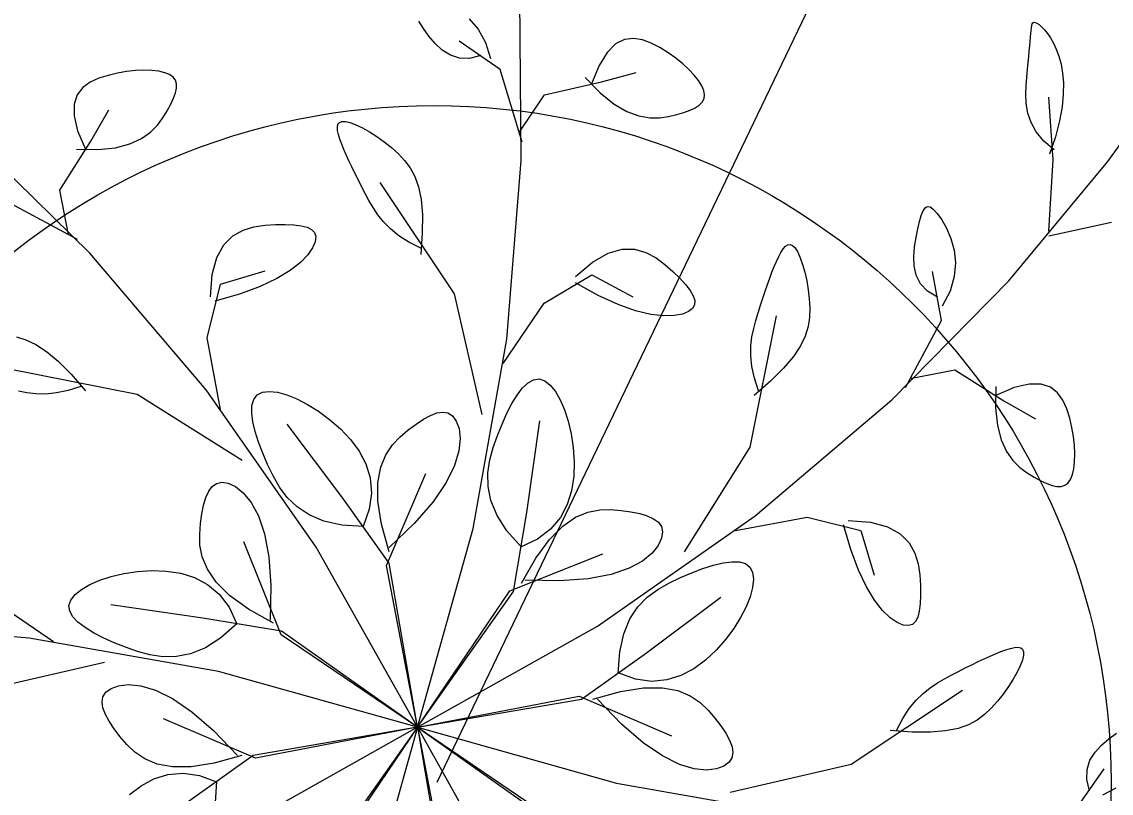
# Model space of a CAD drawing. Header units: centimetres. Extents: x -26724 to 60145, y -23645 to 6771.
# Drawn here: x -19243.65 to -19194.91, y 1989.62 to 2024.15 of the extents above; entities that cross this region are included whole.
import ezdxf

# ---------------------------------------------------------------- set-up
doc = ezdxf.new("R2010")
doc.units = ezdxf.units.CM
doc.linetypes.add('AUSGEZOGEN', pattern=[0])
doc.linetypes.add('PUNKT2_S9', pattern=[0.35, 0.15, -0.1, 0, -0.1])
for name, color, linetype, lineweight in [('4.KOTE', 88, 'Continuous', 15), ('Moebel', 252, 'PUNKT2_S9', 13), ('namjestaj', 150, 'Continuous', 5)]:
    doc.layers.add(name, color=color, linetype=linetype, lineweight=lineweight)
doc.styles.get("Standard").update_dxf_attribs({"font": 'calibri.ttf'})
doc.dimstyles.new('ja 1 50', dxfattribs={"dimtxt": 10, "dimasz": 5, "dimexe": 5, "dimexo": 5, "dimgap": 1, "dimtad": 1, "dimdec": 0, "dimtxsty": 'Standard', "dimblk": 'ARCHTICK', "dimcen": 2.5, "dimclrd": 256, "dimclrt": 7, "dimadec": 0, "dimazin": 0, "dimtfac": 1, "dimtdec": 0, "dimtix": 1, "dimtmove": 1, "dimatfit": 3, "dimldrblk": 'ARCHTICK', "dimfxl": 10, "dimfxlon": 1, "dimlwd": 0, "dimlwe": 9, "dimarcsym": 0})

# ---------------------------------------------------------------- blocks, each defined once
blk = doc.blocks.new('_ArchTick')
at = {"color": 0, "linetype": 'ByBlock', "const_width": 0.15}
blk.add_lwpolyline([(-0.5, -0.5), (0.5, 0.5)], dxfattribs=at)
blk = doc.blocks.new('*D1667')
at = {"layer": '4.KOTE', "color": 0, "lineweight": 9, "transparency": 16777216}
for p, q in [((-19295.073, 2201.177), (-19295.073, 2187.862)), ((-19200.073, 2182.862), (-19200.073, 2197.862))]:
    blk.add_line(p, q, dxfattribs=at)
at = {"layer": '4.KOTE', "lineweight": 0, "transparency": 16777216}
blk.add_line((-19200.073, 2192.862), (-19295.073, 2192.862), dxfattribs=at)
at = {"layer": 'Defpoints', "color": 0, "transparency": 16777216}
for p in [(-19295.073, 2213.889, 13.5), (-19295.073, 2192.862), (-19200.073, 0, 13.5)]:
    blk.add_point(p, dxfattribs=at)
at = {"layer": '4.KOTE', "lineweight": 0, "transparency": 16777216, "xscale": 5, "yscale": 5, "zscale": 5, "rotation": 180}
blk.add_blockref('_ArchTick', (-19295.073, 2192.862), dxfattribs=at)
at = {"layer": '4.KOTE', "lineweight": 0, "transparency": 16777216, "xscale": 5, "yscale": 5, "zscale": 5}
blk.add_blockref('_ArchTick', (-19200.073, 2192.862), dxfattribs=at)
at = {"layer": '4.KOTE', "color": 7, "transparency": 16777216, "insert": (-19247.573, 2198.985), "char_height": 10, "attachment_point": 5}
blk.add_mtext('95', dxfattribs=at)
blk = doc.blocks.new('ggggt')
at = {"layer": 'Moebel', "color": 91, "linetype": 'AUSGEZOGEN', "lineweight": 18, "transparency": 33554687}
for p, q in [((1571.64, 2017.939, 13.5), (1571.575, 2025.413, 13.5)), ((1567.27, 2023.848, 13.5), (1567.059, 2024.174, 13.5)), ((1569.32, 2024.29, 13.5), (1569.72, 2023.819, 13.5)), ((1594.48, 2023.981, 13.5), (1594.501, 2024.056, 13.5)), ((1594.501, 2024.056, 13.5), (1594.531, 2024.106, 13.5)), ((1594.531, 2024.106, 13.5), (1594.574, 2024.129, 13.5)), ((1594.574, 2024.129, 13.5), (1594.632, 2024.124, 13.5)), ((1594.632, 2024.124, 13.5), (1594.71, 2024.089, 13.5)), ((1594.71, 2024.089, 13.5), (1594.807, 2024.024, 13.5)), ((1594.807, 2024.024, 13.5), (1594.922, 2023.926, 13.5)), ((1567.513, 2023.507, 13.5), (1567.27, 2023.848, 13.5)), ((1569.72, 2023.819, 13.5), (1570.045, 2023.228, 13.5)), ((1594.429, 2023.463, 13.5), (1594.443, 2023.623, 13.5)), ((1594.443, 2023.623, 13.5), (1594.454, 2023.763, 13.5)), ((1594.454, 2023.763, 13.5), (1594.466, 2023.883, 13.5)), ((1594.466, 2023.883, 13.5), (1594.48, 2023.981, 13.5)), ((1594.922, 2023.926, 13.5), (1595.049, 2023.795, 13.5)), ((1595.049, 2023.795, 13.5), (1595.183, 2023.629, 13.5)), ((1595.183, 2023.629, 13.5), (1595.32, 2023.429, 13.5)), ((1567.794, 2023.178, 13.5), (1567.513, 2023.507, 13.5)), ((1568.113, 2022.887, 13.5), (1567.794, 2023.178, 13.5)), ((1570.7, 2022.019, 13.5), (1568.862, 2023.29, 13.5)), ((1570.045, 2023.228, 13.5), (1570.265, 2022.503, 13.5)), ((1575.867, 2023.158, 13.5), (1575.486, 2022.783, 13.5)), ((1576.262, 2023.355, 13.5), (1575.867, 2023.158, 13.5)), ((1576.663, 2023.406, 13.5), (1576.262, 2023.355, 13.5)), ((1577.066, 2023.341, 13.5), (1576.663, 2023.406, 13.5)), ((1577.462, 2023.193, 13.5), (1577.066, 2023.341, 13.5)), ((1577.846, 2022.993, 13.5), (1577.462, 2023.193, 13.5)), ((1594.37, 2022.855, 13.5), (1594.392, 2023.081, 13.5)), ((1594.392, 2023.081, 13.5), (1594.412, 2023.283, 13.5)), ((1594.412, 2023.283, 13.5), (1594.429, 2023.463, 13.5)), ((1595.32, 2023.429, 13.5), (1595.453, 2023.192, 13.5)), ((1595.453, 2023.192, 13.5), (1595.58, 2022.919, 13.5)), ((1597.891, 2017.891, 13.5), (1601.589, 2023.089, 13.5)), ((1568.475, 2022.661, 13.5), (1568.113, 2022.887, 13.5)), ((1568.882, 2022.528, 13.5), (1568.475, 2022.661, 13.5)), ((1569.84, 2022.644, 13.5), (1569.336, 2022.513, 13.5)), ((1575.486, 2022.783, 13.5), (1575.125, 2022.199, 13.5)), ((1578.211, 2022.767, 13.5), (1577.846, 2022.993, 13.5)), ((1578.553, 2022.526, 13.5), (1578.211, 2022.767, 13.5)), ((1594.318, 2022.323, 13.5), (1594.345, 2022.603, 13.5)), ((1594.345, 2022.603, 13.5), (1594.37, 2022.855, 13.5)), ((1595.58, 2022.919, 13.5), (1595.694, 2022.607, 13.5)), ((1595.694, 2022.607, 13.5), (1595.791, 2022.255, 13.5)), ((1569.336, 2022.513, 13.5), (1568.882, 2022.528, 13.5)), ((1575.125, 2022.199, 13.5), (1574.791, 2021.375, 13.5)), ((1578.865, 2022.275, 13.5), (1578.553, 2022.526, 13.5)), ((1579.143, 2022.02, 13.5), (1578.865, 2022.275, 13.5)), ((1594.29, 2022.014, 13.5), (1594.318, 2022.323, 13.5)), ((1595.791, 2022.255, 13.5), (1595.861, 2021.859, 13.5)), ((1552.747, 2021.623, 13.5), (1552.362, 2021.447, 13.5)), ((1553.16, 2021.752, 13.5), (1552.747, 2021.623, 13.5)), ((1553.579, 2021.851, 13.5), (1553.16, 2021.752, 13.5)), ((1553.991, 2021.922, 13.5), (1553.579, 2021.851, 13.5)), ((1554.389, 2021.965, 13.5), (1553.991, 2021.922, 13.5)), ((1554.766, 2021.982, 13.5), (1554.389, 2021.965, 13.5)), ((1555.114, 2021.972, 13.5), (1554.766, 2021.982, 13.5)), ((1555.426, 2021.935, 13.5), (1555.114, 2021.972, 13.5)), ((1555.693, 2021.873, 13.5), (1555.426, 2021.935, 13.5)), ((1555.909, 2021.786, 13.5), (1555.693, 2021.873, 13.5)), ((1556.067, 2021.673, 13.5), (1555.909, 2021.786, 13.5)), ((1556.17, 2021.535, 13.5), (1556.067, 2021.673, 13.5)), ((1571.688, 2018.766, 13.5), (1570.7, 2022.019, 13.5)), ((1574.508, 2021.658, 13.5), (1575.174, 2020.967, 13.5)), ((1575.227, 2021.457, 13.5), (1576.784, 2021.883, 13.5)), ((1579.382, 2021.766, 13.5), (1579.143, 2022.02, 13.5)), ((1579.577, 2021.52, 13.5), (1579.382, 2021.766, 13.5)), ((1594.23, 2021.303, 13.5), (1594.259, 2021.674, 13.5)), ((1594.259, 2021.674, 13.5), (1594.29, 2022.014, 13.5)), ((1595.861, 2021.859, 13.5), (1595.898, 2021.412, 13.5)), ((1552.032, 2021.208, 13.5), (1551.784, 2020.889, 13.5)), ((1552.362, 2021.447, 13.5), (1552.032, 2021.208, 13.5)), ((1556.22, 2021.372, 13.5), (1556.17, 2021.535, 13.5)), ((1556.178, 2020.968, 13.5), (1556.221, 2021.183, 13.5)), ((1556.221, 2021.183, 13.5), (1556.22, 2021.372, 13.5)), ((1572.68, 2020.889, 13.5), (1575.227, 2021.457, 13.5)), ((1579.722, 2021.287, 13.5), (1579.577, 2021.52, 13.5)), ((1579.813, 2021.073, 13.5), (1579.722, 2021.287, 13.5)), ((1594.217, 2020.906, 13.5), (1594.23, 2021.303, 13.5)), ((1595.898, 2021.412, 13.5), (1595.892, 2020.91, 13.5)), ((1551.784, 2020.889, 13.5), (1551.644, 2020.47, 13.5)), ((1555.968, 2020.46, 13.5), (1556.092, 2020.727, 13.5)), ((1556.092, 2020.727, 13.5), (1556.178, 2020.968, 13.5)), ((1571.547, 2019.19, 13.5), (1572.68, 2020.889, 13.5)), ((1575.174, 2020.967, 13.5), (1575.795, 2020.469, 13.5)), ((1579.74, 2020.56, 13.5), (1579.82, 2020.711, 13.5)), ((1579.845, 2020.881, 13.5), (1579.813, 2021.073, 13.5)), ((1579.82, 2020.711, 13.5), (1579.845, 2020.881, 13.5)), ((1594.238, 2020.492, 13.5), (1594.217, 2020.906, 13.5)), ((1595.443, 2017.975, 13.5), (1595.243, 2020.774, 13.5)), ((1595.892, 2020.91, 13.5), (1595.836, 2020.345, 13.5)), ((1551.644, 2020.47, 13.5), (1551.64, 2019.936, 13.5)), ((1552.395, 2018.814, 13.5), (1553.194, 2020.216, 13.5)), ((1555.615, 2019.85, 13.5), (1555.809, 2020.167, 13.5)), ((1555.809, 2020.167, 13.5), (1555.968, 2020.46, 13.5)), ((1575.795, 2020.469, 13.5), (1576.37, 2020.135, 13.5)), ((1576.37, 2020.135, 13.5), (1576.901, 2019.94, 13.5)), ((1578.917, 2020.094, 13.5), (1579.194, 2020.195, 13.5)), ((1579.194, 2020.195, 13.5), (1579.425, 2020.305, 13.5)), ((1579.425, 2020.305, 13.5), (1579.608, 2020.426, 13.5)), ((1579.608, 2020.426, 13.5), (1579.74, 2020.56, 13.5)), ((1594.311, 2020.068, 13.5), (1594.238, 2020.492, 13.5)), ((1595.836, 2020.345, 13.5), (1595.72, 2019.714, 13.5)), ((1551.64, 2019.936, 13.5), (1551.798, 2019.268, 13.5)), ((1555.371, 2019.525, 13.5), (1555.615, 2019.85, 13.5)), ((1563.446, 2019.563, 13.5), (1563.51, 2019.649, 13.5)), ((1563.51, 2019.649, 13.5), (1563.619, 2019.693, 13.5)), ((1563.619, 2019.693, 13.5), (1563.778, 2019.691, 13.5)), ((1563.778, 2019.691, 13.5), (1563.99, 2019.64, 13.5)), ((1563.99, 2019.64, 13.5), (1564.246, 2019.543, 13.5)), ((1576.901, 2019.94, 13.5), (1577.389, 2019.855, 13.5)), ((1577.389, 2019.855, 13.5), (1577.834, 2019.855, 13.5)), ((1577.834, 2019.855, 13.5), (1578.237, 2019.912, 13.5)), ((1578.237, 2019.912, 13.5), (1578.598, 2019.999, 13.5)), ((1578.598, 2019.999, 13.5), (1578.917, 2020.094, 13.5)), ((1594.454, 2019.642, 13.5), (1594.311, 2020.068, 13.5)), ((1594.684, 2019.221, 13.5), (1594.454, 2019.642, 13.5)), ((1595.72, 2019.714, 13.5), (1595.537, 2019.009, 13.5)), ((1551.798, 2019.268, 13.5), (1552.144, 2018.448, 13.5)), ((1554.651, 2018.926, 13.5), (1555.056, 2019.211, 13.5)), ((1555.056, 2019.211, 13.5), (1555.371, 2019.525, 13.5)), ((1563.421, 2019.44, 13.5), (1563.446, 2019.563, 13.5)), ((1563.431, 2019.286, 13.5), (1563.421, 2019.44, 13.5)), ((1563.469, 2019.104, 13.5), (1563.431, 2019.286, 13.5)), ((1564.246, 2019.543, 13.5), (1564.537, 2019.404, 13.5)), ((1564.537, 2019.404, 13.5), (1564.852, 2019.228, 13.5)), ((1564.852, 2019.228, 13.5), (1565.181, 2019.019, 13.5)), ((1595.019, 2018.813, 13.5), (1594.684, 2019.221, 13.5)), ((1552.346, 2013.79, 13.5), (1547.015, 2019.03, 13.5)), ((1550.995, 2016.612, 13.5), (1552.395, 2018.814, 13.5)), ((1553.495, 2018.517, 13.5), (1554.137, 2018.688, 13.5)), ((1554.137, 2018.688, 13.5), (1554.651, 2018.926, 13.5)), ((1563.531, 2018.9, 13.5), (1563.469, 2019.104, 13.5)), ((1563.612, 2018.677, 13.5), (1563.531, 2018.9, 13.5)), ((1563.707, 2018.441, 13.5), (1563.612, 2018.677, 13.5)), ((1565.181, 2019.019, 13.5), (1565.513, 2018.783, 13.5)), ((1565.513, 2018.783, 13.5), (1565.838, 2018.522, 13.5)), ((1595.477, 2018.426, 13.5), (1595.019, 2018.813, 13.5)), ((1595.537, 2019.009, 13.5), (1595.277, 2018.226, 13.5)), ((1551.744, 2018.448, 13.5), (1552.704, 2018.431, 13.5)), ((1552.704, 2018.431, 13.5), (1553.495, 2018.517, 13.5)), ((1563.814, 2018.192, 13.5), (1563.707, 2018.441, 13.5)), ((1563.932, 2017.931, 13.5), (1563.814, 2018.192, 13.5)), ((1565.838, 2018.522, 13.5), (1566.146, 2018.243, 13.5)), ((1566.146, 2018.243, 13.5), (1566.428, 2017.945, 13.5)), ((1564.061, 2017.659, 13.5), (1563.932, 2017.931, 13.5)), ((1566.428, 2017.945, 13.5), (1566.676, 2017.613, 13.5)), ((1570.993, 2009.943, 13.5), (1571.64, 2017.939, 13.5)), ((1593.455, 2012.56, 13.5), (1597.891, 2017.891, 13.5)), ((1595.243, 2014.777, 13.5), (1595.443, 2017.975, 13.5)), ((1564.199, 2017.377, 13.5), (1564.061, 2017.659, 13.5)), ((1564.345, 2017.085, 13.5), (1564.199, 2017.377, 13.5)), ((1566.676, 2017.613, 13.5), (1566.884, 2017.224, 13.5)), ((1566.884, 2017.224, 13.5), (1567.049, 2016.76, 13.5)), ((1564.499, 2016.783, 13.5), (1564.345, 2017.085, 13.5)), ((1564.659, 2016.473, 13.5), (1564.499, 2016.783, 13.5)), ((1568.658, 2011.972, 13.5), (1565.338, 2016.956, 13.5)), ((1567.049, 2016.76, 13.5), (1567.162, 2016.199, 13.5)), ((1551.395, 2014.609, 13.5), (1550.995, 2016.612, 13.5)), ((1564.827, 2016.156, 13.5), (1564.659, 2016.473, 13.5)), ((1551.795, 2014.409, 13.5), (1548.796, 2016.011, 13.5)), ((1565.013, 2015.835, 13.5), (1564.827, 2016.156, 13.5)), ((1565.227, 2015.513, 13.5), (1565.013, 2015.835, 13.5)), ((1567.162, 2016.199, 13.5), (1567.22, 2015.52, 13.5)), ((1589.62, 2015.687, 13.5), (1589.708, 2015.827, 13.5)), ((1589.708, 2015.827, 13.5), (1589.809, 2015.891, 13.5)), ((1589.809, 2015.891, 13.5), (1589.931, 2015.875, 13.5)), ((1589.931, 2015.875, 13.5), (1590.077, 2015.772, 13.5)), ((1590.077, 2015.772, 13.5), (1590.254, 2015.577, 13.5)), ((1565.482, 2015.194, 13.5), (1565.227, 2015.513, 13.5)), ((1567.22, 2015.52, 13.5), (1567.216, 2014.704, 13.5)), ((1589.465, 2015.207, 13.5), (1589.541, 2015.478, 13.5)), ((1589.541, 2015.478, 13.5), (1589.62, 2015.687, 13.5)), ((1590.254, 2015.577, 13.5), (1590.461, 2015.286, 13.5)), ((1590.461, 2015.286, 13.5), (1590.675, 2014.908, 13.5)), ((1558.743, 2014.573, 13.5), (1559.2, 2014.83, 13.5)), ((1559.2, 2014.83, 13.5), (1559.688, 2014.98, 13.5)), ((1559.688, 2014.98, 13.5), (1560.182, 2015.052, 13.5)), ((1560.182, 2015.052, 13.5), (1560.657, 2015.077, 13.5)), ((1560.657, 2015.077, 13.5), (1561.089, 2015.081, 13.5)), ((1561.089, 2015.081, 13.5), (1561.472, 2015.065, 13.5)), ((1561.472, 2015.065, 13.5), (1561.798, 2015.025, 13.5)), ((1561.798, 2015.025, 13.5), (1562.065, 2014.956, 13.5)), ((1562.065, 2014.956, 13.5), (1562.265, 2014.855, 13.5)), ((1562.265, 2014.855, 13.5), (1562.395, 2014.716, 13.5)), ((1565.79, 2014.88, 13.5), (1565.482, 2015.194, 13.5)), ((1566.162, 2014.576, 13.5), (1565.79, 2014.88, 13.5)), ((1589.305, 2014.498, 13.5), (1589.386, 2014.877, 13.5)), ((1589.386, 2014.877, 13.5), (1589.465, 2015.207, 13.5)), ((1590.675, 2014.908, 13.5), (1590.867, 2014.453, 13.5)), ((1595.243, 2014.577, 13.5), (1598.046, 2015.177, 13.5)), ((1558.343, 2014.175, 13.5), (1558.743, 2014.573, 13.5)), ((1562.423, 2014.31, 13.5), (1562.309, 2014.036, 13.5)), ((1562.395, 2014.716, 13.5), (1562.449, 2014.536, 13.5)), ((1562.449, 2014.536, 13.5), (1562.423, 2014.31, 13.5)), ((1566.609, 2014.286, 13.5), (1566.162, 2014.576, 13.5)), ((1567.145, 2014.012, 13.5), (1566.609, 2014.286, 13.5)), ((1567.216, 2014.704, 13.5), (1567.145, 2013.729, 13.5)), ((1589.236, 2014.085, 13.5), (1589.305, 2014.498, 13.5)), ((1590.867, 2014.453, 13.5), (1591.007, 2013.934, 13.5)), ((1557.543, 2007.679, 13.5), (1552.346, 2013.79, 13.5)), ((1558.026, 2013.608, 13.5), (1558.343, 2014.175, 13.5)), ((1562.309, 2014.036, 13.5), (1562.095, 2013.724, 13.5)), ((1574.837, 2013.398, 13.5), (1575.528, 2013.793, 13.5)), ((1575.528, 2013.793, 13.5), (1576.153, 2013.97, 13.5)), ((1576.153, 2013.97, 13.5), (1576.717, 2013.968, 13.5)), ((1576.717, 2013.968, 13.5), (1577.222, 2013.827, 13.5)), ((1577.222, 2013.827, 13.5), (1577.673, 2013.588, 13.5)), ((1583.162, 2013.642, 13.5), (1583.263, 2013.831, 13.5)), ((1583.263, 2013.831, 13.5), (1583.364, 2013.987, 13.5)), ((1583.364, 2013.987, 13.5), (1583.467, 2014.103, 13.5)), ((1583.467, 2014.103, 13.5), (1583.571, 2014.172, 13.5)), ((1583.571, 2014.172, 13.5), (1583.677, 2014.187, 13.5)), ((1583.677, 2014.187, 13.5), (1583.785, 2014.141, 13.5)), ((1583.785, 2014.141, 13.5), (1583.896, 2014.028, 13.5)), ((1583.896, 2014.028, 13.5), (1584.01, 2013.842, 13.5)), ((1584.01, 2013.842, 13.5), (1584.122, 2013.592, 13.5)), ((1589.201, 2013.653, 13.5), (1589.236, 2014.085, 13.5)), ((1591.007, 2013.934, 13.5), (1591.067, 2013.361, 13.5)), ((1557.817, 2012.84, 13.5), (1558.026, 2013.608, 13.5)), ((1561.768, 2013.383, 13.5), (1561.313, 2013.025, 13.5)), ((1562.095, 2013.724, 13.5), (1561.768, 2013.383, 13.5)), ((1574.076, 2012.744, 13.5), (1574.837, 2013.398, 13.5)), ((1577.673, 2013.588, 13.5), (1578.073, 2013.289, 13.5)), ((1578.073, 2013.289, 13.5), (1578.427, 2012.972, 13.5)), ((1582.962, 2013.194, 13.5), (1583.062, 2013.428, 13.5)), ((1583.062, 2013.428, 13.5), (1583.162, 2013.642, 13.5)), ((1584.122, 2013.592, 13.5), (1584.23, 2013.288, 13.5)), ((1584.23, 2013.288, 13.5), (1584.328, 2012.941, 13.5)), ((1589.222, 2013.222, 13.5), (1589.201, 2013.653, 13.5)), ((1591.067, 2013.361, 13.5), (1591.017, 2012.745, 13.5)), ((1557.742, 2011.84, 13.5), (1557.817, 2012.84, 13.5)), ((1558.192, 2012.406, 13.5), (1560.191, 2013.007, 13.5)), ((1561.313, 2013.025, 13.5), (1560.717, 2012.661, 13.5)), ((1572.672, 2011.551, 13.5), (1574.795, 2012.826, 13.5)), ((1574.795, 2012.826, 13.5), (1576.633, 2011.838, 13.5)), ((1578.427, 2012.972, 13.5), (1578.735, 2012.669, 13.5)), ((1582.761, 2012.674, 13.5), (1582.861, 2012.942, 13.5)), ((1582.861, 2012.942, 13.5), (1582.962, 2013.194, 13.5)), ((1584.328, 2012.941, 13.5), (1584.413, 2012.561, 13.5)), ((1589.318, 2012.806, 13.5), (1589.222, 2013.222, 13.5)), ((1589.511, 2012.424, 13.5), (1589.318, 2012.806, 13.5)), ((1590.437, 2010.779, 13.5), (1590.036, 2012.978, 13.5)), ((1557.592, 2010.004, 13.5), (1558.192, 2012.406, 13.5)), ((1560.717, 2012.661, 13.5), (1559.965, 2012.301, 13.5)), ((1575.08, 2011.906, 13.5), (1574.076, 2012.461, 13.5)), ((1578.735, 2012.669, 13.5), (1578.994, 2012.387, 13.5)), ((1578.994, 2012.387, 13.5), (1579.197, 2012.128, 13.5)), ((1582.557, 2012.094, 13.5), (1582.659, 2012.391, 13.5)), ((1582.659, 2012.391, 13.5), (1582.761, 2012.674, 13.5)), ((1584.413, 2012.561, 13.5), (1584.481, 2012.158, 13.5)), ((1588.216, 2007.229, 13.5), (1593.455, 2012.56, 13.5)), ((1589.821, 2012.093, 13.5), (1589.511, 2012.424, 13.5)), ((1591.017, 2012.745, 13.5), (1590.828, 2012.097, 13.5)), ((1559.045, 2011.957, 13.5), (1557.942, 2011.64, 13.5)), ((1559.965, 2012.301, 13.5), (1559.045, 2011.957, 13.5)), ((1569.9, 2006.571, 13.5), (1568.658, 2011.972, 13.5)), ((1575.974, 2011.498, 13.5), (1575.08, 2011.906, 13.5)), ((1579.197, 2012.128, 13.5), (1579.337, 2011.891, 13.5)), ((1579.337, 2011.891, 13.5), (1579.407, 2011.677, 13.5)), ((1582.454, 2011.783, 13.5), (1582.557, 2012.094, 13.5)), ((1584.481, 2012.158, 13.5), (1584.527, 2011.744, 13.5)), ((1590.271, 2011.829, 13.5), (1589.821, 2012.093, 13.5)), ((1590.828, 2012.097, 13.5), (1590.471, 2011.429, 13.5)), ((1570.83, 2008.862, 13.5), (1572.672, 2011.551, 13.5)), ((1576.76, 2011.221, 13.5), (1575.974, 2011.498, 13.5)), ((1579.4, 2011.487, 13.5), (1579.311, 2011.322, 13.5)), ((1579.407, 2011.677, 13.5), (1579.4, 2011.487, 13.5)), ((1582.244, 2011.129, 13.5), (1582.35, 2011.461, 13.5)), ((1582.35, 2011.461, 13.5), (1582.454, 2011.783, 13.5)), ((1584.527, 2011.744, 13.5), (1584.547, 2011.329, 13.5)), ((1577.439, 2011.057, 13.5), (1576.76, 2011.221, 13.5)), ((1578.014, 2010.988, 13.5), (1577.439, 2011.057, 13.5)), ((1578.486, 2010.998, 13.5), (1578.014, 2010.988, 13.5)), ((1578.859, 2011.068, 13.5), (1578.486, 2010.998, 13.5)), ((1579.133, 2011.181, 13.5), (1578.859, 2011.068, 13.5)), ((1579.311, 2011.322, 13.5), (1579.133, 2011.181, 13.5)), ((1581.889, 2005.119, 13.5), (1583.065, 2010.991, 13.5)), ((1582.139, 2010.786, 13.5), (1582.244, 2011.129, 13.5)), ((1584.535, 2010.92, 13.5), (1584.475, 2010.509, 13.5)), ((1584.547, 2011.329, 13.5), (1584.535, 2010.92, 13.5)), ((1581.966, 2010.048, 13.5), (1582.043, 2010.428, 13.5)), ((1582.043, 2010.428, 13.5), (1582.139, 2010.786, 13.5)), ((1584.475, 2010.509, 13.5), (1584.348, 2010.087, 13.5)), ((1588.835, 2007.78, 13.5), (1590.437, 2010.779, 13.5)), ((1549.066, 2010.049, 13.5), (1549.488, 2009.923, 13.5)), ((1549.488, 2009.923, 13.5), (1549.933, 2009.71, 13.5)), ((1558.192, 2006.8, 13.5), (1557.592, 2010.004, 13.5)), ((1569.494, 2001.472, 13.5), (1570.993, 2009.943, 13.5)), ((1581.921, 2009.642, 13.5), (1581.966, 2010.048, 13.5)), ((1584.348, 2010.087, 13.5), (1584.136, 2009.642, 13.5)), ((1549.933, 2009.71, 13.5), (1550.41, 2009.394, 13.5)), ((1550.41, 2009.394, 13.5), (1550.931, 2008.955, 13.5)), ((1581.917, 2009.203, 13.5), (1581.921, 2009.642, 13.5)), ((1584.136, 2009.642, 13.5), (1583.82, 2009.165, 13.5)), ((1550.931, 2008.955, 13.5), (1551.505, 2008.375, 13.5)), ((1581.965, 2008.725, 13.5), (1581.917, 2009.203, 13.5)), ((1583.82, 2009.165, 13.5), (1583.381, 2008.644, 13.5)), ((1554.456, 2007.463, 13.5), (1548.584, 2008.639, 13.5)), ((1582.076, 2008.203, 13.5), (1581.965, 2008.725, 13.5)), ((1583.381, 2008.644, 13.5), (1582.801, 2008.07, 13.5)), ((1589.035, 2008.18, 13.5), (1591.038, 2008.58, 13.5)), ((1591.038, 2008.58, 13.5), (1593.24, 2007.18, 13.5)), ((1551.505, 2008.375, 13.5), (1552.144, 2007.635, 13.5)), ((1571.705, 2007.761, 13.5), (1571.95, 2007.993, 13.5)), ((1571.95, 2007.993, 13.5), (1572.199, 2008.131, 13.5)), ((1572.199, 2008.131, 13.5), (1572.449, 2008.164, 13.5)), ((1572.449, 2008.164, 13.5), (1572.698, 2008.081, 13.5)), ((1572.698, 2008.081, 13.5), (1572.942, 2007.891, 13.5)), ((1582.801, 2008.07, 13.5), (1582.061, 2007.431, 13.5)), ((1582.261, 2007.631, 13.5), (1582.076, 2008.203, 13.5)), ((1594.362, 2007.935, 13.5), (1593.694, 2007.777, 13.5)), ((1594.896, 2007.931, 13.5), (1594.362, 2007.935, 13.5)), ((1595.315, 2007.791, 13.5), (1594.896, 2007.931, 13.5)), ((1549.527, 2007.541, 13.5), (1549.147, 2007.617, 13.5)), ((1549.933, 2007.495, 13.5), (1549.527, 2007.541, 13.5)), ((1550.372, 2007.491, 13.5), (1549.933, 2007.495, 13.5)), ((1550.85, 2007.539, 13.5), (1550.372, 2007.491, 13.5)), ((1551.372, 2007.65, 13.5), (1550.85, 2007.539, 13.5)), ((1551.944, 2007.835, 13.5), (1551.372, 2007.65, 13.5)), ((1559.154, 2004.522, 13.5), (1554.456, 2007.463, 13.5)), ((1562.472, 2000.63, 13.5), (1557.543, 2007.679, 13.5)), ((1559.676, 2007.251, 13.5), (1559.83, 2007.45, 13.5)), ((1559.83, 2007.45, 13.5), (1560.064, 2007.568, 13.5)), ((1560.064, 2007.568, 13.5), (1560.371, 2007.606, 13.5)), ((1560.371, 2007.606, 13.5), (1560.739, 2007.567, 13.5)), ((1560.739, 2007.567, 13.5), (1561.155, 2007.456, 13.5)), ((1561.155, 2007.456, 13.5), (1561.608, 2007.275, 13.5)), ((1571.23, 2007.065, 13.5), (1571.464, 2007.447, 13.5)), ((1571.464, 2007.447, 13.5), (1571.705, 2007.761, 13.5)), ((1572.942, 2007.891, 13.5), (1573.174, 2007.604, 13.5)), ((1573.174, 2007.604, 13.5), (1573.389, 2007.231, 13.5)), ((1592.874, 2007.831, 13.5), (1592.857, 2006.872, 13.5)), ((1593.694, 2007.777, 13.5), (1592.874, 2007.431, 13.5)), ((1595.634, 2007.543, 13.5), (1595.315, 2007.791, 13.5)), ((1595.873, 2007.213, 13.5), (1595.634, 2007.543, 13.5)), ((1559.589, 2006.639, 13.5), (1559.598, 2006.977, 13.5)), ((1559.598, 2006.977, 13.5), (1559.676, 2007.251, 13.5)), ((1561.608, 2007.275, 13.5), (1562.086, 2007.029, 13.5)), ((1562.086, 2007.029, 13.5), (1562.578, 2006.722, 13.5)), ((1571.003, 2006.627, 13.5), (1571.23, 2007.065, 13.5)), ((1573.389, 2007.231, 13.5), (1573.582, 2006.783, 13.5)), ((1582.105, 2002.032, 13.5), (1588.216, 2007.229, 13.5)), ((1593.24, 2007.18, 13.5), (1594.642, 2006.381, 13.5)), ((1596.048, 2006.828, 13.5), (1595.873, 2007.213, 13.5)), ((1559.64, 2006.248, 13.5), (1559.589, 2006.639, 13.5)), ((1562.578, 2006.722, 13.5), (1563.071, 2006.357, 13.5)), ((1567.268, 2006.368, 13.5), (1567.579, 2006.537, 13.5)), ((1567.579, 2006.537, 13.5), (1567.868, 2006.646, 13.5)), ((1567.868, 2006.646, 13.5), (1568.131, 2006.684, 13.5)), ((1568.131, 2006.684, 13.5), (1568.365, 2006.643, 13.5)), ((1568.365, 2006.643, 13.5), (1568.568, 2006.512, 13.5)), ((1568.568, 2006.512, 13.5), (1568.736, 2006.283, 13.5)), ((1570.786, 2006.145, 13.5), (1571.003, 2006.627, 13.5)), ((1573.582, 2006.783, 13.5), (1573.746, 2006.271, 13.5)), ((1592.857, 2006.872, 13.5), (1592.943, 2006.08, 13.5)), ((1596.178, 2006.415, 13.5), (1596.048, 2006.828, 13.5)), ((1559.745, 2005.812, 13.5), (1559.64, 2006.248, 13.5)), ((1563.663, 2002.825, 13.5), (1561.172, 2006.148, 13.5)), ((1563.071, 2006.357, 13.5), (1563.552, 2005.937, 13.5)), ((1566.587, 2005.883, 13.5), (1566.936, 2006.146, 13.5)), ((1566.936, 2006.146, 13.5), (1567.268, 2006.368, 13.5)), ((1568.736, 2006.283, 13.5), (1568.862, 2005.948, 13.5)), ((1570.58, 2005.632, 13.5), (1570.786, 2006.145, 13.5)), ((1571.889, 2002.183, 13.5), (1572.477, 2006.293, 13.5)), ((1573.746, 2006.271, 13.5), (1573.877, 2005.706, 13.5)), ((1592.943, 2006.08, 13.5), (1593.114, 2005.438, 13.5)), ((1596.277, 2005.997, 13.5), (1596.178, 2006.415, 13.5)), ((1596.348, 2005.585, 13.5), (1596.277, 2005.997, 13.5)), ((1559.894, 2005.341, 13.5), (1559.745, 2005.812, 13.5)), ((1563.552, 2005.937, 13.5), (1563.999, 2005.463, 13.5)), ((1565.885, 2005.22, 13.5), (1566.229, 2005.58, 13.5)), ((1566.229, 2005.58, 13.5), (1566.587, 2005.883, 13.5)), ((1568.914, 2005.505, 13.5), (1568.859, 2004.955, 13.5)), ((1568.862, 2005.948, 13.5), (1568.914, 2005.505, 13.5)), ((1570.39, 2005.097, 13.5), (1570.58, 2005.632, 13.5)), ((1573.877, 2005.706, 13.5), (1573.967, 2005.099, 13.5)), ((1596.391, 2005.186, 13.5), (1596.348, 2005.585, 13.5)), ((1560.082, 2004.847, 13.5), (1559.894, 2005.341, 13.5)), ((1563.999, 2005.463, 13.5), (1564.386, 2004.938, 13.5)), ((1565.585, 2004.776, 13.5), (1565.885, 2005.22, 13.5)), ((1570.24, 2004.542, 13.5), (1570.39, 2005.097, 13.5)), ((1573.967, 2005.099, 13.5), (1574.011, 2004.461, 13.5)), ((1578.948, 2000.421, 13.5), (1581.889, 2005.119, 13.5)), ((1593.114, 2005.438, 13.5), (1593.352, 2004.924, 13.5)), ((1596.408, 2004.809, 13.5), (1596.391, 2005.186, 13.5)), ((1560.299, 2004.338, 13.5), (1560.082, 2004.847, 13.5)), ((1564.386, 2004.938, 13.5), (1564.689, 2004.361, 13.5)), ((1565.357, 2004.224, 13.5), (1565.585, 2004.776, 13.5)), ((1568.859, 2004.955, 13.5), (1568.661, 2004.299, 13.5)), ((1570.155, 2003.962, 13.5), (1570.24, 2004.542, 13.5)), ((1593.352, 2004.924, 13.5), (1593.637, 2004.519, 13.5)), ((1593.637, 2004.519, 13.5), (1593.951, 2004.204, 13.5)), ((1596.397, 2004.461, 13.5), (1596.408, 2004.809, 13.5)), ((1560.543, 2003.826, 13.5), (1560.299, 2004.338, 13.5)), ((1564.689, 2004.361, 13.5), (1564.883, 2003.734, 13.5)), ((1565.229, 2003.538, 13.5), (1565.357, 2004.224, 13.5)), ((1568.661, 2004.299, 13.5), (1568.285, 2003.538, 13.5)), ((1574.011, 2004.461, 13.5), (1573.992, 2003.811, 13.5)), ((1593.951, 2004.204, 13.5), (1594.276, 2003.96, 13.5)), ((1596.299, 2003.882, 13.5), (1596.361, 2004.149, 13.5)), ((1596.361, 2004.149, 13.5), (1596.397, 2004.461, 13.5)), ((1558.018, 2003.488, 13.5), (1558.254, 2003.539, 13.5)), ((1558.254, 2003.539, 13.5), (1558.535, 2003.495, 13.5)), ((1560.829, 2003.327, 13.5), (1560.543, 2003.826, 13.5)), ((1564.883, 2003.734, 13.5), (1564.944, 2003.057, 13.5)), ((1565.231, 2002.693, 13.5), (1565.229, 2003.538, 13.5)), ((1565.613, 1999.816, 13.5), (1567.375, 2003.933, 13.5)), ((1568.285, 2003.538, 13.5), (1567.696, 2002.672, 13.5)), ((1570.163, 2003.358, 13.5), (1570.155, 2003.962, 13.5)), ((1573.992, 2003.811, 13.5), (1573.894, 2003.165, 13.5)), ((1594.276, 2003.96, 13.5), (1594.593, 2003.766, 13.5)), ((1594.593, 2003.766, 13.5), (1594.886, 2003.607, 13.5)), ((1594.886, 2003.607, 13.5), (1595.153, 2003.483, 13.5)), ((1596.099, 2003.508, 13.5), (1596.211, 2003.666, 13.5)), ((1596.211, 2003.666, 13.5), (1596.299, 2003.882, 13.5)), ((1557.537, 2002.857, 13.5), (1557.664, 2003.138, 13.5)), ((1557.664, 2003.138, 13.5), (1557.823, 2003.351, 13.5)), ((1557.823, 2003.351, 13.5), (1558.018, 2003.488, 13.5)), ((1558.535, 2003.495, 13.5), (1558.86, 2003.347, 13.5)), ((1558.86, 2003.347, 13.5), (1559.211, 2003.071, 13.5)), ((1559.211, 2003.071, 13.5), (1559.56, 2002.643, 13.5)), ((1561.179, 2002.858, 13.5), (1560.829, 2003.327, 13.5)), ((1564.944, 2003.057, 13.5), (1564.847, 2002.332, 13.5)), ((1570.289, 2002.725, 13.5), (1570.163, 2003.358, 13.5)), ((1573.894, 2003.165, 13.5), (1573.7, 2002.543, 13.5)), ((1595.153, 2003.483, 13.5), (1595.394, 2003.397, 13.5)), ((1595.394, 2003.397, 13.5), (1595.609, 2003.354, 13.5)), ((1595.609, 2003.354, 13.5), (1595.798, 2003.355, 13.5)), ((1595.798, 2003.355, 13.5), (1595.961, 2003.405, 13.5)), ((1595.961, 2003.405, 13.5), (1596.099, 2003.508, 13.5)), ((1557.436, 2002.517, 13.5), (1557.537, 2002.857, 13.5)), ((1559.56, 2002.643, 13.5), (1559.884, 2002.04, 13.5)), ((1561.612, 2002.435, 13.5), (1561.179, 2002.858, 13.5)), ((1565.738, 1999.918, 13.5), (1563.663, 2002.825, 13.5)), ((1565.391, 2001.664, 13.5), (1565.231, 2002.693, 13.5)), ((1567.696, 2002.672, 13.5), (1566.859, 2001.701, 13.5)), ((1570.561, 2002.061, 13.5), (1570.289, 2002.725, 13.5)), ((1557.298, 2001.693, 13.5), (1557.358, 2002.126, 13.5)), ((1557.358, 2002.126, 13.5), (1557.436, 2002.517, 13.5)), ((1562.149, 2002.077, 13.5), (1561.612, 2002.435, 13.5)), ((1562.81, 2001.8, 13.5), (1562.149, 2002.077, 13.5)), ((1564.847, 2002.332, 13.5), (1564.567, 2001.56, 13.5)), ((1571.301, 1998.659, 13.5), (1571.889, 2002.183, 13.5)), ((1573.7, 2002.543, 13.5), (1573.394, 2001.962, 13.5)), ((1574.076, 2001.974, 13.5), (1574.628, 2002.203, 13.5)), ((1574.628, 2002.203, 13.5), (1575.154, 2002.305, 13.5)), ((1575.154, 2002.305, 13.5), (1575.651, 2002.317, 13.5)), ((1575.651, 2002.317, 13.5), (1576.119, 2002.277, 13.5)), ((1576.119, 2002.277, 13.5), (1576.551, 2002.217, 13.5)), ((1576.551, 2002.217, 13.5), (1576.942, 2002.139, 13.5)), ((1576.942, 2002.139, 13.5), (1577.283, 2002.038, 13.5)), ((1557.259, 2001.226, 13.5), (1557.298, 2001.693, 13.5)), ((1559.884, 2002.04, 13.5), (1560.157, 2001.235, 13.5)), ((1563.616, 2001.622, 13.5), (1562.81, 2001.8, 13.5)), ((1564.588, 2001.56, 13.5), (1563.616, 2001.622, 13.5)), ((1565.738, 2000.426, 13.5), (1565.391, 2001.664, 13.5)), ((1566.859, 2001.701, 13.5), (1565.738, 2000.626, 13.5)), ((1571.005, 2001.365, 13.5), (1570.561, 2002.061, 13.5)), ((1573.394, 2001.962, 13.5), (1572.959, 2001.441, 13.5)), ((1573.501, 2001.58, 13.5), (1574.076, 2001.974, 13.5)), ((1575.055, 1997.103, 13.5), (1582.105, 2002.032, 13.5)), ((1577.283, 2002.038, 13.5), (1577.564, 2001.911, 13.5)), ((1577.564, 2001.911, 13.5), (1577.777, 2001.752, 13.5)), ((1577.777, 2001.752, 13.5), (1577.913, 2001.557, 13.5)), ((1581.225, 2001.383, 13.5), (1584.429, 2001.983, 13.5)), ((1584.429, 2001.983, 13.5), (1586.832, 2001.383, 13.5)), ((1586.383, 2000.53, 13.5), (1586.066, 2001.634, 13.5)), ((1586.266, 2001.833, 13.5), (1587.266, 2001.758, 13.5)), ((1587.266, 2001.758, 13.5), (1588.034, 2001.549, 13.5)), ((1557.27, 2000.728, 13.5), (1557.259, 2001.226, 13.5)), ((1560.157, 2001.235, 13.5), (1560.353, 2000.206, 13.5)), ((1567, 1992.575, 13.5), (1569.494, 2001.472, 13.5)), ((1571.648, 2000.634, 13.5), (1571.005, 2001.365, 13.5)), ((1572.959, 2001.441, 13.5), (1572.377, 2000.997, 13.5)), ((1572.904, 2000.981, 13.5), (1573.501, 2001.58, 13.5)), ((1577.913, 2001.557, 13.5), (1577.964, 2001.321, 13.5)), ((1577.964, 2001.321, 13.5), (1577.921, 2001.04, 13.5)), ((1586.832, 2001.383, 13.5), (1587.433, 1999.384, 13.5)), ((1588.034, 2001.549, 13.5), (1588.601, 2001.232, 13.5)), ((1588.601, 2001.232, 13.5), (1588.998, 2000.832, 13.5)), ((1557.372, 2000.202, 13.5), (1557.27, 2000.728, 13.5)), ((1560.899, 1996.714, 13.5), (1559.233, 2000.871, 13.5)), ((1567, 1992.575, 13.5), (1562.472, 2000.63, 13.5)), ((1572.377, 2000.997, 13.5), (1571.633, 2000.649, 13.5)), ((1572.29, 2000.14, 13.5), (1572.904, 2000.981, 13.5)), ((1577.773, 2000.715, 13.5), (1577.497, 2000.364, 13.5)), ((1577.921, 2001.04, 13.5), (1577.773, 2000.715, 13.5)), ((1588.998, 2000.832, 13.5), (1589.256, 2000.375, 13.5)), ((1557.601, 1999.65, 13.5), (1557.372, 2000.202, 13.5)), ((1560.353, 2000.206, 13.5), (1560.447, 1998.928, 13.5)), ((1571.14, 1998.676, 13.5), (1575.297, 2000.342, 13.5)), ((1571.659, 1999.019, 13.5), (1572.29, 2000.14, 13.5)), ((1577.497, 2000.364, 13.5), (1577.069, 2000.015, 13.5)), ((1586.727, 1999.61, 13.5), (1586.383, 2000.53, 13.5)), ((1589.256, 2000.375, 13.5), (1589.406, 1999.887, 13.5)), ((1557.995, 1999.075, 13.5), (1557.601, 1999.65, 13.5)), ((1567, 1992.575, 13.5), (1565.613, 1999.816, 13.5)), ((1567, 1992.575, 13.5), (1565.738, 1999.918, 13.5)), ((1576.466, 1999.691, 13.5), (1575.661, 1999.418, 13.5)), ((1577.069, 2000.015, 13.5), (1576.466, 1999.691, 13.5)), ((1579.273, 1999.493, 13.5), (1579.767, 1999.681, 13.5)), ((1579.767, 1999.681, 13.5), (1580.237, 1999.831, 13.5)), ((1580.237, 1999.831, 13.5), (1580.673, 1999.935, 13.5)), ((1580.673, 1999.935, 13.5), (1581.065, 1999.986, 13.5)), ((1581.065, 1999.986, 13.5), (1581.403, 1999.977, 13.5)), ((1581.403, 1999.977, 13.5), (1581.677, 1999.899, 13.5)), ((1581.677, 1999.899, 13.5), (1581.876, 1999.745, 13.5)), ((1581.876, 1999.745, 13.5), (1581.994, 1999.511, 13.5)), ((1589.406, 1999.887, 13.5), (1589.478, 1999.393, 13.5)), ((1552.344, 1998.964, 13.5), (1552.792, 1999.156, 13.5)), ((1552.792, 1999.156, 13.5), (1553.304, 1999.321, 13.5)), ((1553.304, 1999.321, 13.5), (1553.869, 1999.451, 13.5)), ((1553.869, 1999.451, 13.5), (1554.476, 1999.541, 13.5)), ((1554.476, 1999.541, 13.5), (1555.114, 1999.585, 13.5)), ((1555.114, 1999.585, 13.5), (1555.764, 1999.566, 13.5)), ((1555.764, 1999.566, 13.5), (1556.41, 1999.468, 13.5)), ((1556.41, 1999.468, 13.5), (1557.032, 1999.275, 13.5)), ((1557.032, 1999.275, 13.5), (1557.613, 1998.969, 13.5)), ((1573.353, 1999.128, 13.5), (1571.801, 1999.161, 13.5)), ((1574.632, 1999.222, 13.5), (1573.353, 1999.128, 13.5)), ((1575.661, 1999.418, 13.5), (1574.632, 1999.222, 13.5)), ((1578.252, 1999.032, 13.5), (1578.764, 1999.276, 13.5)), ((1578.764, 1999.276, 13.5), (1579.273, 1999.493, 13.5)), ((1582.032, 1999.204, 13.5), (1581.993, 1998.836, 13.5)), ((1581.994, 1999.511, 13.5), (1582.032, 1999.204, 13.5)), ((1587.086, 1998.858, 13.5), (1586.727, 1999.61, 13.5)), ((1589.478, 1999.393, 13.5), (1589.503, 1998.918, 13.5)), ((1551.684, 1998.516, 13.5), (1551.971, 1998.748, 13.5)), ((1551.971, 1998.748, 13.5), (1552.344, 1998.964, 13.5)), ((1557.613, 1998.969, 13.5), (1558.134, 1998.533, 13.5)), ((1558.594, 1998.479, 13.5), (1557.995, 1999.075, 13.5)), ((1560.447, 1998.928, 13.5), (1560.414, 1997.375, 13.5)), ((1567, 1992.575, 13.5), (1571.14, 1998.676, 13.5)), ((1577.283, 1998.396, 13.5), (1577.753, 1998.746, 13.5)), ((1577.753, 1998.746, 13.5), (1578.252, 1999.032, 13.5)), ((1581.993, 1998.836, 13.5), (1581.882, 1998.42, 13.5)), ((1587.451, 1998.262, 13.5), (1587.086, 1998.858, 13.5)), ((1589.503, 1998.918, 13.5), (1589.507, 1998.486, 13.5)), ((1550.713, 1996.405, 13.5), (1548.024, 1998.246, 13.5)), ((1551.411, 1998.023, 13.5), (1551.494, 1998.272, 13.5)), ((1551.494, 1998.272, 13.5), (1551.684, 1998.516, 13.5)), ((1558.134, 1998.533, 13.5), (1558.578, 1997.951, 13.5)), ((1559.435, 1997.864, 13.5), (1558.594, 1998.479, 13.5)), ((1567, 1992.575, 13.5), (1571.301, 1998.659, 13.5)), ((1576.861, 1997.963, 13.5), (1577.283, 1998.396, 13.5)), ((1577.251, 1995.912, 13.5), (1580.574, 1998.403, 13.5)), ((1581.882, 1998.42, 13.5), (1581.701, 1997.967, 13.5)), ((1587.809, 1997.807, 13.5), (1587.451, 1998.262, 13.5)), ((1589.507, 1998.486, 13.5), (1589.491, 1998.103, 13.5)), ((1551.444, 1997.773, 13.5), (1551.411, 1998.023, 13.5)), ((1551.582, 1997.524, 13.5), (1551.444, 1997.773, 13.5)), ((1557.392, 1997.463, 13.5), (1553.282, 1998.051, 13.5)), ((1558.578, 1997.951, 13.5), (1558.926, 1997.207, 13.5)), ((1560.556, 1997.233, 13.5), (1559.435, 1997.864, 13.5)), ((1576.503, 1997.427, 13.5), (1576.861, 1997.963, 13.5)), ((1581.701, 1997.967, 13.5), (1581.455, 1997.489, 13.5)), ((1588.149, 1997.48, 13.5), (1587.809, 1997.807, 13.5)), ((1589.451, 1997.777, 13.5), (1589.382, 1997.51, 13.5)), ((1589.491, 1998.103, 13.5), (1589.451, 1997.777, 13.5)), ((1549.633, 1996.568, 13.5), (1541.636, 1997.214, 13.5)), ((1551.814, 1997.279, 13.5), (1551.582, 1997.524, 13.5)), ((1552.128, 1997.038, 13.5), (1551.814, 1997.279, 13.5)), ((1560.916, 1996.875, 13.5), (1557.392, 1997.463, 13.5)), ((1558.941, 1997.222, 13.5), (1558.21, 1996.579, 13.5)), ((1576.226, 1996.765, 13.5), (1576.503, 1997.427, 13.5)), ((1581.455, 1997.489, 13.5), (1581.148, 1996.998, 13.5)), ((1588.462, 1997.266, 13.5), (1588.149, 1997.48, 13.5)), ((1588.736, 1997.152, 13.5), (1588.462, 1997.266, 13.5)), ((1589.281, 1997.31, 13.5), (1589.142, 1997.18, 13.5)), ((1589.382, 1997.51, 13.5), (1589.281, 1997.31, 13.5)), ((1552.51, 1996.804, 13.5), (1552.128, 1997.038, 13.5)), ((1552.948, 1996.577, 13.5), (1552.51, 1996.804, 13.5)), ((1567, 1992.575, 13.5), (1560.916, 1996.875, 13.5)), ((1567, 1992.575, 13.5), (1575.055, 1997.103, 13.5)), ((1576.048, 1995.959, 13.5), (1576.226, 1996.765, 13.5)), ((1581.148, 1996.998, 13.5), (1580.782, 1996.504, 13.5)), ((1588.962, 1997.126, 13.5), (1588.736, 1997.152, 13.5)), ((1589.142, 1997.18, 13.5), (1588.962, 1997.126, 13.5)), ((1558.103, 1995.069, 13.5), (1549.633, 1996.568, 13.5)), ((1553.43, 1996.36, 13.5), (1552.948, 1996.577, 13.5)), ((1553.943, 1996.154, 13.5), (1553.43, 1996.36, 13.5)), ((1558.21, 1996.579, 13.5), (1557.514, 1996.135, 13.5)), ((1567, 1992.575, 13.5), (1560.899, 1996.714, 13.5)), ((1580.782, 1996.504, 13.5), (1580.362, 1996.023, 13.5)), ((1554.478, 1995.964, 13.5), (1553.943, 1996.154, 13.5)), ((1555.034, 1995.814, 13.5), (1554.478, 1995.964, 13.5)), ((1555.613, 1995.729, 13.5), (1555.034, 1995.814, 13.5)), ((1556.85, 1995.863, 13.5), (1556.217, 1995.737, 13.5)), ((1557.514, 1996.135, 13.5), (1556.85, 1995.863, 13.5)), ((1574.344, 1993.837, 13.5), (1577.251, 1995.912, 13.5)), ((1575.985, 1994.987, 13.5), (1576.048, 1995.959, 13.5)), ((1580.362, 1996.023, 13.5), (1579.889, 1995.576, 13.5)), ((1592.357, 1995.643, 13.5), (1592.618, 1995.761, 13.5)), ((1592.618, 1995.761, 13.5), (1592.867, 1995.868, 13.5)), ((1592.867, 1995.868, 13.5), (1593.103, 1995.963, 13.5)), ((1593.103, 1995.963, 13.5), (1593.325, 1996.044, 13.5)), ((1593.325, 1996.044, 13.5), (1593.53, 1996.106, 13.5)), ((1593.53, 1996.106, 13.5), (1593.712, 1996.144, 13.5)), ((1593.712, 1996.144, 13.5), (1593.866, 1996.154, 13.5)), ((1593.866, 1996.154, 13.5), (1593.989, 1996.129, 13.5)), ((1593.989, 1996.129, 13.5), (1594.075, 1996.065, 13.5)), ((1594.117, 1995.797, 13.5), (1594.066, 1995.586, 13.5)), ((1594.075, 1996.065, 13.5), (1594.119, 1995.956, 13.5)), ((1594.119, 1995.956, 13.5), (1594.117, 1995.797, 13.5)), ((1553.004, 1995.474, 13.5), (1547.603, 1994.232, 13.5)), ((1556.217, 1995.737, 13.5), (1555.613, 1995.729, 13.5)), ((1579.889, 1995.576, 13.5), (1579.364, 1995.189, 13.5)), ((1591.51, 1995.23, 13.5), (1591.803, 1995.376, 13.5)), ((1591.803, 1995.376, 13.5), (1592.085, 1995.514, 13.5)), ((1592.085, 1995.514, 13.5), (1592.357, 1995.643, 13.5)), ((1593.969, 1995.329, 13.5), (1593.83, 1995.038, 13.5)), ((1594.066, 1995.586, 13.5), (1593.969, 1995.329, 13.5)), ((1567, 1992.575, 13.5), (1558.103, 1995.069, 13.5)), ((1576.758, 1994.728, 13.5), (1575.985, 1995.008, 13.5)), ((1578.787, 1994.886, 13.5), (1578.16, 1994.692, 13.5)), ((1579.364, 1995.189, 13.5), (1578.787, 1994.886, 13.5)), ((1590.582, 1994.748, 13.5), (1590.899, 1994.916, 13.5)), ((1590.899, 1994.916, 13.5), (1591.209, 1995.076, 13.5)), ((1591.209, 1995.076, 13.5), (1591.51, 1995.23, 13.5)), ((1593.83, 1995.038, 13.5), (1593.654, 1994.723, 13.5)), ((1553.063, 1994.142, 13.5), (1553.292, 1994.311, 13.5)), ((1553.292, 1994.311, 13.5), (1553.627, 1994.436, 13.5)), ((1553.627, 1994.436, 13.5), (1554.07, 1994.489, 13.5)), ((1554.07, 1994.489, 13.5), (1554.62, 1994.434, 13.5)), ((1554.62, 1994.434, 13.5), (1555.276, 1994.236, 13.5)), ((1576.09, 1994.184, 13.5), (1577.119, 1994.344, 13.5)), ((1577.483, 1994.631, 13.5), (1576.758, 1994.728, 13.5)), ((1577.119, 1994.344, 13.5), (1577.964, 1994.346, 13.5)), ((1578.16, 1994.692, 13.5), (1577.483, 1994.631, 13.5)), ((1577.964, 1994.346, 13.5), (1578.65, 1994.218, 13.5)), ((1589.619, 1994.093, 13.5), (1589.939, 1994.348, 13.5)), ((1589.939, 1994.348, 13.5), (1590.261, 1994.562, 13.5)), ((1590.261, 1994.562, 13.5), (1590.582, 1994.748, 13.5)), ((1593.445, 1994.394, 13.5), (1593.208, 1994.062, 13.5)), ((1593.654, 1994.723, 13.5), (1593.445, 1994.394, 13.5)), ((1552.891, 1993.705, 13.5), (1552.932, 1993.94, 13.5)), ((1552.932, 1993.94, 13.5), (1553.063, 1994.142, 13.5)), ((1555.276, 1994.236, 13.5), (1556.037, 1993.86, 13.5)), ((1556.037, 1993.86, 13.5), (1556.903, 1993.27, 13.5)), ((1567, 1992.575, 13.5), (1574.242, 1993.962, 13.5)), ((1567, 1992.575, 13.5), (1574.344, 1993.837, 13.5)), ((1574.242, 1993.962, 13.5), (1578.359, 1992.2, 13.5)), ((1574.852, 1993.837, 13.5), (1576.09, 1994.184, 13.5)), ((1576.127, 1992.716, 13.5), (1575.052, 1993.837, 13.5)), ((1578.65, 1994.218, 13.5), (1579.202, 1993.99, 13.5)), ((1579.202, 1993.99, 13.5), (1579.646, 1993.69, 13.5)), ((1586.398, 1990.917, 13.5), (1591.382, 1994.237, 13.5)), ((1589.306, 1993.785, 13.5), (1589.619, 1994.093, 13.5)), ((1593.208, 1994.062, 13.5), (1592.948, 1993.737, 13.5)), ((1552.929, 1993.442, 13.5), (1552.891, 1993.705, 13.5)), ((1553.038, 1993.153, 13.5), (1552.929, 1993.442, 13.5)), ((1579.646, 1993.69, 13.5), (1580.006, 1993.346, 13.5)), ((1580.006, 1993.346, 13.5), (1580.308, 1992.988, 13.5)), ((1588.712, 1992.966, 13.5), (1589.002, 1993.413, 13.5)), ((1589.002, 1993.413, 13.5), (1589.306, 1993.785, 13.5)), ((1592.669, 1993.429, 13.5), (1592.371, 1993.147, 13.5)), ((1592.948, 1993.737, 13.5), (1592.669, 1993.429, 13.5)), ((1553.207, 1992.842, 13.5), (1553.038, 1993.153, 13.5)), ((1553.429, 1992.51, 13.5), (1553.207, 1992.842, 13.5)), ((1559.759, 1991.188, 13.5), (1555.642, 1992.949, 13.5)), ((1556.903, 1993.27, 13.5), (1557.874, 1992.433, 13.5)), ((1580.308, 1992.988, 13.5), (1580.572, 1992.639, 13.5)), ((1588.437, 1992.43, 13.5), (1588.712, 1992.966, 13.5)), ((1592.039, 1992.9, 13.5), (1591.65, 1992.691, 13.5)), ((1592.371, 1993.147, 13.5), (1592.039, 1992.9, 13.5)), ((1553.692, 1992.162, 13.5), (1553.429, 1992.51, 13.5)), ((1557.874, 1992.433, 13.5), (1558.949, 1991.312, 13.5)), ((1567, 1992.575, 13.5), (1558.945, 1988.047, 13.5)), ((1567, 1992.575, 13.5), (1559.657, 1991.313, 13.5)), ((1567, 1992.575, 13.5), (1559.759, 1991.188, 13.5)), ((1567, 1992.575, 13.5), (1562.7, 1986.49, 13.5)), ((1567, 1992.575, 13.5), (1562.861, 1986.473, 13.5)), ((1567, 1992.575, 13.5), (1564.507, 1983.677, 13.5)), ((1567, 1992.575, 13.5), (1568.262, 1985.231, 13.5)), ((1567, 1992.575, 13.5), (1573.085, 1988.274, 13.5)), ((1567, 1992.575, 13.5), (1568.387, 1985.333, 13.5)), ((1567, 1992.575, 13.5), (1573.102, 1988.435, 13.5)), ((1567, 1992.575, 13.5), (1571.528, 1984.52, 13.5)), ((1567, 1992.575, 13.5), (1575.898, 1990.081, 13.5)), ((1577.097, 1991.879, 13.5), (1576.127, 1992.716, 13.5)), ((1580.572, 1992.639, 13.5), (1580.793, 1992.307, 13.5)), ((1589.13, 1992.359, 13.5), (1588.154, 1992.43, 13.5)), ((1589.946, 1992.355, 13.5), (1589.13, 1992.359, 13.5)), ((1590.625, 1992.413, 13.5), (1589.946, 1992.355, 13.5)), ((1591.186, 1992.526, 13.5), (1590.625, 1992.413, 13.5)), ((1591.65, 1992.691, 13.5), (1591.186, 1992.526, 13.5)), ((1553.995, 1991.803, 13.5), (1553.692, 1992.162, 13.5)), ((1577.964, 1991.29, 13.5), (1577.097, 1991.879, 13.5)), ((1580.793, 1992.307, 13.5), (1580.963, 1991.996, 13.5)), ((1580.963, 1991.996, 13.5), (1581.072, 1991.707, 13.5)), ((1597.604, 1991.781, 13.5), (1597.933, 1992.062, 13.5)), ((1597.933, 1992.062, 13.5), (1598.274, 1992.306, 13.5)), ((1554.355, 1991.46, 13.5), (1553.995, 1991.803, 13.5)), ((1554.799, 1991.159, 13.5), (1554.355, 1991.46, 13.5)), ((1581.11, 1991.444, 13.5), (1581.069, 1991.21, 13.5)), ((1581.072, 1991.707, 13.5), (1581.11, 1991.444, 13.5)), ((1597.087, 1991.1, 13.5), (1597.313, 1991.462, 13.5)), ((1597.313, 1991.462, 13.5), (1597.604, 1991.781, 13.5)), ((1555.351, 1990.931, 13.5), (1554.799, 1991.159, 13.5)), ((1556.037, 1990.803, 13.5), (1555.351, 1990.931, 13.5)), ((1559.657, 1991.313, 13.5), (1556.75, 1989.237, 13.5)), ((1557.911, 1990.965, 13.5), (1556.882, 1990.805, 13.5)), ((1559.149, 1991.312, 13.5), (1557.911, 1990.965, 13.5)), ((1578.725, 1990.914, 13.5), (1577.964, 1991.29, 13.5)), ((1579.381, 1990.716, 13.5), (1578.725, 1990.914, 13.5)), ((1580.938, 1991.007, 13.5), (1580.709, 1990.839, 13.5)), ((1581.069, 1991.21, 13.5), (1580.938, 1991.007, 13.5)), ((1580.997, 1989.675, 13.5), (1586.398, 1990.917, 13.5)), ((1596.954, 1990.693, 13.5), (1597.087, 1991.1, 13.5)), ((1555.214, 1990.263, 13.5), (1555.841, 1990.458, 13.5)), ((1555.841, 1990.458, 13.5), (1556.518, 1990.518, 13.5)), ((1556.882, 1990.805, 13.5), (1556.037, 1990.803, 13.5)), ((1556.518, 1990.518, 13.5), (1557.243, 1990.421, 13.5)), ((1557.243, 1990.421, 13.5), (1558.015, 1990.141, 13.5)), ((1579.931, 1990.661, 13.5), (1579.381, 1990.716, 13.5)), ((1580.373, 1990.713, 13.5), (1579.931, 1990.661, 13.5)), ((1580.709, 1990.839, 13.5), (1580.373, 1990.713, 13.5)), ((1596.445, 1988.875, 13.5), (1597.716, 1990.713, 13.5)), ((1596.939, 1990.239, 13.5), (1596.954, 1990.693, 13.5)), ((1554.112, 1989.573, 13.5), (1554.637, 1989.96, 13.5)), ((1554.637, 1989.96, 13.5), (1555.214, 1990.263, 13.5)), ((1558.015, 1990.162, 13.5), (1557.953, 1989.19, 13.5)), ((1575.898, 1990.081, 13.5), (1584.368, 1988.582, 13.5)), ((1597.07, 1989.735, 13.5), (1596.939, 1990.239, 13.5)), ((1598.245, 1989.855, 13.5), (1597.653, 1989.53, 13.5))]:
    blk.add_line(p, q, dxfattribs=at)
blk.add_circle((1567.746, 1990.122, 13.5), 30.281, dxfattribs=at)
blk = doc.blocks.new('*D1806')
at = {"layer": '4.KOTE', "lineweight": 0, "transparency": 16777216}
for p in [(-19177.799, 2088.649), (-19225.064, 1990.122)]:
    blk.add_line(p, (-19192.625, 2057.744), dxfattribs=at)
at = {"layer": 'Defpoints', "color": 0, "transparency": 16777216}
for p in [(-19192.625, 2057.744, 13.5), (-19225.064, 1990.122, 13.5)]:
    blk.add_point(p, dxfattribs=at)
at = {"layer": '4.KOTE', "lineweight": 0, "transparency": 16777216, "xscale": 5, "yscale": 5, "zscale": 5, "rotation": 244.3723509433758}
blk.add_blockref('_ArchTick', (-19192.625, 2057.744), dxfattribs=at)
at = {"layer": '4.KOTE', "color": 7, "transparency": 16777216, "insert": (-19188.525, 2080.331), "char_height": 10, "attachment_point": 5, "rotation": 64.3724}
blk.add_mtext('R75', dxfattribs=at)
blk = doc.blocks.new('*D1808')
at = {"layer": '4.KOTE', "color": 0, "lineweight": 9, "transparency": 16777216}
for p, q in [((-19300.063, 2117.692), (-19300.063, 2132.626)), ((-19150.064, 2117.693), (-19150.064, 2132.626))]:
    blk.add_line(p, q, dxfattribs=at)
at = {"layer": '4.KOTE', "lineweight": 0, "transparency": 16777216}
blk.add_line((-19300.063, 2127.626), (-19150.064, 2127.626), dxfattribs=at)
at = {"layer": 'Defpoints', "color": 0, "transparency": 16777216}
for p in [(-19150.064, 2127.626), (-19150.064, 1990.425, 13.5), (-19300.063, 1989.819, 13.5)]:
    blk.add_point(p, dxfattribs=at)
at = {"layer": '4.KOTE', "lineweight": 0, "transparency": 16777216, "xscale": 5, "yscale": 5, "zscale": 5, "rotation": 180}
blk.add_blockref('_ArchTick', (-19300.063, 2127.626), dxfattribs=at)
at = {"layer": '4.KOTE', "lineweight": 0, "transparency": 16777216, "xscale": 5, "yscale": 5, "zscale": 5}
blk.add_blockref('_ArchTick', (-19150.064, 2127.626), dxfattribs=at)
at = {"layer": '4.KOTE', "color": 7, "transparency": 16777216, "insert": (-19225.064, 2133.749), "char_height": 10, "attachment_point": 5}
blk.add_mtext('150', dxfattribs=at)

msp = doc.modelspace()

# ---------------------------------------------------------------- linework, layer by layer
at = {"layer": 'namjestaj', "transparency": 33554687}
msp.add_circle((-19225.064, 1990.122, 13.5), 75, dxfattribs=at)

# ---------------------------------------------------------------- block references
msp.add_blockref('ggggt', (-20792.947, 0))

# ---------------------------------------------------------------- dimensions: what is measured, and where the dimension line sits
at = {"layer": '4.KOTE'}
for base, p1, p2, picture, middle in [((-19295.073, 2192.862), (-19200.073, 0, 13.5), (-19295.073, 2213.889, 13.5), '*D1667', (-19247.573, 2198.985)), ((-19150.064, 2127.626), (-19300.063, 1989.819, 13.5), (-19150.064, 1990.425, 13.5), '*D1808', (-19225.064, 2133.749))]:
    dim = msp.add_linear_dim(base=base, p1=p1, p2=p2, dimstyle='ja 1 50', dxfattribs=at)
    dim.commit()
    dim.dimension.update_dxf_attribs({"geometry": picture, "text_midpoint": middle})
dim = msp.add_radius_dim(center=(-19225.064, 1990.122, 13.5), mpoint=(-19192.625, 2057.744, 13.5), dimstyle='ja 1 50', dxfattribs=at)
dim.commit()
dim.dimension.update_dxf_attribs({"geometry": '*D1806', "text_midpoint": (-19188.525, 2080.331)})

doc.saveas('drawing.dxf')
